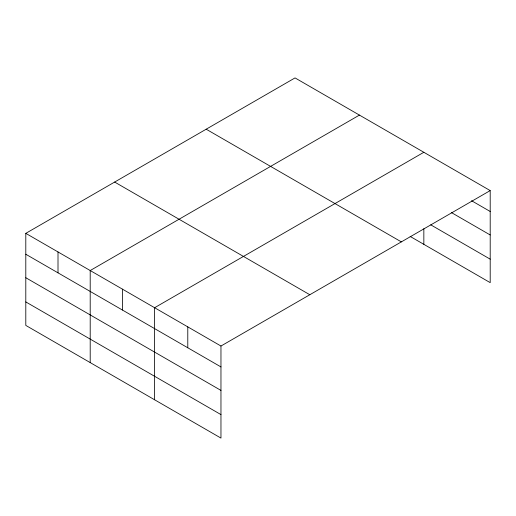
<?xml version="1.0" encoding="UTF-8"?>
<svg xmlns="http://www.w3.org/2000/svg" width="516" height="516" viewBox="0 0 516 516"><rect width="100%" height="100%" fill="white"/><g stroke="black" fill="none" stroke-linecap="round" stroke-linejoin="round"><path stroke-width="0.77" d="M490.2 190.591L295.036 77.91L25.8 233.355L25.8 325.409L220.964 438.09L220.964 346.03L490.2 190.591L490.2 282.645L410.143 236.425M359.439 115.094L90.203 270.539L90.203 362.593M423.842 152.278L154.606 307.723L154.606 399.777M471.54 200.711L490.2 211.483M451.494 212.618L490.2 234.967M430.757 224.841L490.2 259.161M206.187 129.206L401.351 241.888M114.649 182.058L309.813 294.733M25.8 233.355L220.964 346.03M25.8 254.246L220.964 366.928M25.8 277.731L220.964 390.412M25.8 301.925L220.964 414.606M423.842 228.678L423.842 244.339M187.785 326.873L187.785 347.771M122.408 289.128L122.408 310.026M58.005 251.943L58.005 272.841"/></g></svg>
